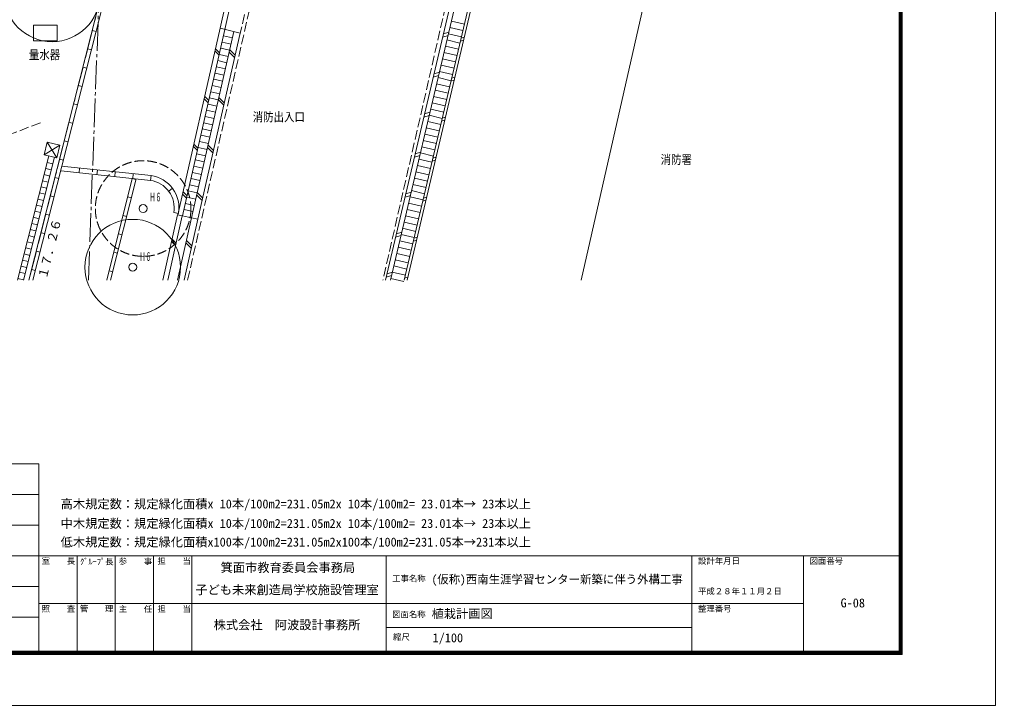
# Model space of a CAD drawing. Units: millimetres, scale not verified. Extents: x -42050 to 42050, y -29700 to 29700.
# Drawn here: x 11420 to 42050, y -29700 to -8176 of the extents above; entities that cross this region are included whole.
import ezdxf
from ezdxf.enums import TextEntityAlignment as Align

# ---------------------------------------------------------------- set-up
doc = ezdxf.new("R2010")
doc.units = ezdxf.units.MM
doc.header["$LTSCALE"] = 100
doc.linetypes.add('CHAIN2', pattern=[12, 9, -1, 1, -1])
doc.linetypes.add('DASHED3', pattern=[4, 3, -1])
for name, color, linetype, lineweight in [('0-1_1-A_HATTI', 6, 'Continuous', 18), ('0-5_1-F_MOJI', 4, 'Continuous', 18), ('0-7_1-H_SIAGE', 7, 'Continuous', 18), ('0-B_1-L_ZATU', 6, 'Continuous', 18), ('2-E_HOJO', 9, 'Continuous', 18)]:
    doc.layers.add(name, color=color, linetype=linetype, lineweight=lineweight)
doc.styles.add('ＭＳ ゴシック', font='')
doc.styles.get('ＭＳ ゴシック').set_extended_font_data('MS Gothic')

msp = doc.modelspace()

# ---------------------------------------------------------------- linework, layer by layer
at = {"layer": '0-1_1-A_HATTI', "linetype": 'DASHED3'}
for p, q in [((16694.5, -16354.7), (19505.2, -4073.9)), ((25327.8, -5414), (22823.8, -16354.7)), ((5455.3, -13969.6), (12098.9, -11405.8))]:
    msp.add_line(p, q, dxfattribs=at)
at = {"layer": '0-1_1-A_HATTI'}
for p, q in [((29049.8, -16354.7), (31591.4, -5140.9)), ((18125.6, -7302.6), (17863.5, -8487.4)), ((17717.7, -8451.9), (17873.4, -7748)), ((25382.3, -8322.8), (24973.4, -8226.6)), ((11853.8, -8849.6), (11853.9, -8349.5)), ((12603.8, -8349.5), (11853.9, -8349.5)), ((12603.8, -8349.5), (12603.8, -8849.6)), ((13704.2, -8518.7), (13820.5, -8548.2)), ((16392.1, -14305.8), (17717.7, -8451.9)), ((16538.4, -14338.9), (17863.5, -8487.4)), ((18147.3, -8556.6), (16816.6, -14398.3)), ((18341.6, -8603.9), (17717.7, -8451.9)), ((24892.8, -8569.3), (24725.6, -8625.2)), ((25335.9, -8519.8), (24927.1, -8423.6)), ((12603.8, -8849.6), (11853.8, -8849.6)), ((18341.6, -8603.9), (17011.6, -14442.7)), ((18102.9, -8751.3), (17825.6, -8688.1)), ((24868.1, -8674.7), (24700.8, -8730.5)), ((25243.3, -8913.7), (24834.5, -8817.5)), ((25289.6, -8716.7), (24880.8, -8620.6)), ((25356.8, -8824.3), (25256.4, -8857.9)), ((25379.1, -8729.5), (25278.7, -8763)), ((13557.8, -9095.6), (13674.1, -9125.1)), ((17681.6, -9290.6), (17556.2, -9164.9)), ((17698.3, -9216.9), (17573, -9091.2)), ((18014.2, -9140.7), (17736.9, -9077.6)), ((18058.6, -8946), (17781.3, -8882.8)), ((18185.1, -9291.3), (18018, -9123.9)), ((25197, -9110.7), (24788.1, -9014.5)), ((17925.5, -9530.2), (17648.2, -9467)), ((17969.9, -9335.5), (17692.5, -9272.3)), ((18168.3, -9364.9), (18001.3, -9197.5)), ((25104.3, -9504.6), (24695.5, -9408.5)), ((25150.7, -9307.6), (24741.8, -9211.5)), ((13411.5, -9672.5), (13527.8, -9702.1)), ((17881.1, -9724.9), (17603.8, -9661.7)), ((25058, -9701.6), (24649.2, -9605.5)), ((17792.4, -10114.4), (17515.1, -10051.2)), ((17836.8, -9919.6), (17559.4, -9856.4)), ((24572.9, -9929.7), (24405.7, -9985.6)), ((24597.7, -9824.4), (24430.4, -9880.2)), ((24965.3, -10095.6), (24556.5, -9999.4)), ((25011.7, -9898.6), (24602.9, -9802.4)), ((25061.6, -10079.4), (24961.2, -10112.9)), ((25083.9, -9984.6), (24983.6, -10018.1)), ((13265, -10249.5), (13381.4, -10279)), ((17748.1, -10309.1), (17470.8, -10245.9)), ((24872.7, -10489.5), (24463.9, -10393.3)), ((24919, -10292.5), (24510.2, -10196.4)), ((17342.7, -10787), (17217.4, -10661.4)), ((17359.4, -10713.3), (17234.1, -10587.7)), ((17659.3, -10698.5), (17382.1, -10635.3)), ((17703.7, -10503.8), (17426.4, -10440.7)), ((17827.8, -10859.7), (17660.8, -10692.3)), ((17844.5, -10786.1), (17677.5, -10618.7)), ((24826.4, -10686.4), (24417.6, -10590.3)), ((13118.7, -10826.4), (13235, -10855.9)), ((17570.7, -11087.9), (17293.3, -11024.8)), ((17615, -10893.2), (17337.7, -10830.1)), ((24733.7, -11080.4), (24324.9, -10984.3)), ((24780, -10883.5), (24371.2, -10787.3)), ((17526.3, -11282.7), (17249, -11219.5)), ((24277.7, -11184.8), (24110.5, -11240.6)), ((24302.5, -11079.4), (24135.2, -11135.3)), ((24687.4, -11277.4), (24278.5, -11181.2)), ((24788.7, -11239.6), (24688.4, -11273.2)), ((12972.3, -11403.3), (13088.7, -11432.9)), ((17437.6, -11672.2), (17160.2, -11609)), ((17481.9, -11477.4), (17204.6, -11414.3)), ((24594.8, -11671.3), (24185.9, -11575.2)), ((24641.1, -11474.4), (24232.2, -11378.2)), ((24766.4, -11334.5), (24666.1, -11367.9)), ((17393.2, -11866.9), (17115.9, -11803.7)), ((24548.4, -11868.3), (24139.6, -11772.1)), ((12190.4, -12416.9), (12291.2, -12019.5)), ((12688.6, -12120.3), (12190.4, -12416.9)), ((12291.2, -12019.5), (12587.8, -12517.7)), ((12291.2, -12019.5), (12688.6, -12120.3)), ((12688.6, -12120.3), (12587.8, -12517.7)), ((12825.9, -11980.2), (12942.2, -12009.7)), ((17003.8, -12283.5), (16878.5, -12157.9)), ((17020.5, -12209.8), (16895.2, -12084.2)), ((17304.5, -12256.3), (17027.2, -12193.2)), ((17348.8, -12061.6), (17071.5, -11998.5)), ((17487.3, -12354.5), (17320.2, -12187.1)), ((17504, -12280.9), (17337, -12113.5)), ((24455.8, -12262.2), (24046.9, -12166.1)), ((24502.1, -12065.3), (24093.2, -11969.1)), ((11358, -16354.7), (12341, -12455.1)), ((11543.6, -16354.7), (12515.5, -12499.4)), ((12587.8, -12517.7), (12190.4, -12416.9)), ((12679.6, -12557.2), (12795.8, -12586.6)), ((17260.1, -12451.1), (16982.8, -12387.9)), ((23982.6, -12439.8), (23815.3, -12495.7)), ((24007.3, -12334.5), (23840.1, -12390.3)), ((24409.5, -12459.2), (24000.6, -12363.1)), ((24493.6, -12494.7), (24393.2, -12528.2)), ((12241.1, -12851.5), (12415.6, -12895.5)), ((12289.3, -12660.1), (12463.9, -12704.1)), ((12742.9, -12779.9), (15549.2, -13075)), ((13304.1, -12838.9), (13288.5, -12988.1)), ((17171.4, -12840.5), (16894.1, -12777.3)), ((17215.8, -12645.8), (16938.5, -12582.6)), ((24316.8, -12853.2), (23907.9, -12757)), ((24363.1, -12656.2), (23954.3, -12560)), ((24471.2, -12589.5), (24370.9, -12623.1)), ((12192.8, -13043), (12367.3, -13087)), ((12533.2, -13134.1), (12649.5, -13163.6)), ((15533.5, -13224.1), (12727.3, -12929)), ((13865.4, -12897.9), (13849.7, -13047.1)), ((14155.9, -16354.7), (14959.1, -13163.8)), ((14426.7, -12957), (14411, -13106.1)), ((14959.1, -13163.8), (15075.5, -13193.1)), ((14988, -13016), (14972.2, -13165.1)), ((15549.2, -13075), (15526.5, -13223.4)), ((17082.7, -13229.9), (16805.4, -13166.8)), ((17127.1, -13035.2), (16849.7, -12972)), ((24224.2, -13247.1), (23815.3, -13151)), ((24270.5, -13050.1), (23861.6, -12954)), ((12096.3, -13425.8), (12270.8, -13469.8)), ((12144.6, -13234.4), (12319.1, -13278.4)), ((15079.7, -13176.5), (14279.6, -16354.7)), ((16216.6, -13466.6), (16102, -13563.8)), ((17038.4, -13424.7), (16761, -13361.5)), ((24177.8, -13444.1), (23769, -13347.9)), ((12048, -13617.2), (12222.6, -13661.2)), ((12386.8, -13711), (12503.1, -13740.5)), ((14813.3, -13743.1), (14929.6, -13772.4)), ((16665, -13780), (16539.6, -13654.3)), ((16681.6, -13706.3), (16556.3, -13580.6)), ((16949.6, -13814.1), (16672.3, -13750.9)), ((16994, -13619.4), (16716.7, -13556.2)), ((17146.7, -13849.3), (16979.7, -13682)), ((17163.5, -13775.7), (16996.5, -13608.3)), ((23687.4, -13694.9), (23520.1, -13750.8)), ((23712.1, -13589.6), (23544.9, -13645.4)), ((24085.2, -13838), (23676.3, -13741.9)), ((24131.5, -13641), (23722.6, -13544.9)), ((24198.4, -13749.8), (24098.1, -13783.3)), ((11951.5, -14000.1), (12126, -14044.1)), ((11999.8, -13808.7), (12174.3, -13852.7)), ((16905.3, -14008.8), (16628, -13945.7)), ((24038.8, -14035), (23630, -13938.9)), ((24176.1, -13844.6), (24075.7, -13878.1)), ((11855, -14382.9), (12029.6, -14426.9)), ((11903.3, -14191.5), (12077.8, -14235.5)), ((12240.4, -14287.9), (12356.7, -14317.4)), ((14667.4, -14322.5), (14783.8, -14351.8)), ((15919.5, -16354.7), (16377.3, -14300.4)), ((16073.2, -16354.7), (16523.2, -14335.5)), ((16259.2, -14235.8), (16406.8, -14262.7)), ((16538.4, -14338.9), (16376.9, -14302.4)), ((16816.6, -14398.3), (16538.4, -14338.9)), ((16860.9, -14203.6), (16583.6, -14140.4)), ((23946.2, -14429), (23537.3, -14332.8)), ((23992.5, -14232), (23583.7, -14135.8)), ((11806.8, -14574.4), (11981.3, -14618.4)), ((16816.6, -14398.3), (16380.5, -16354.7)), ((17011.8, -14441.8), (16585.4, -16354.7)), ((16816.6, -14398.3), (17011.6, -14442.7)), ((23899.8, -14625.9), (23491, -14529.8)), ((11710.2, -14957.2), (11884.8, -15001.3)), ((11758.5, -14765.9), (11933.1, -14809.9)), ((12094, -14864.8), (12210.4, -14894.3)), ((14521.6, -14901.9), (14638, -14931.2)), ((23392.2, -14950), (23225, -15005.9)), ((23416.9, -14844.7), (23249.7, -14900.5)), ((23807.2, -15019.8), (23398.4, -14923.8)), ((23853.5, -14822.9), (23444.7, -14726.7)), ((23903.2, -15004.9), (23802.9, -15038.4)), ((11662, -15148.6), (11836.5, -15192.7)), ((16315.8, -15266.1), (16190.2, -15140.2)), ((16332.3, -15192.2), (16206.6, -15066.3)), ((16809.8, -15347.8), (16642.4, -15179.9)), ((16826.3, -15273.9), (16658.8, -15106)), ((23760.9, -15216.9), (23352, -15120.7)), ((23880.9, -15099.7), (23780.5, -15133.2)), ((11565.5, -15531.6), (11740, -15575.6)), ((11613.7, -15340.1), (11788.2, -15384.1)), ((11947.7, -15441.7), (12064, -15471.2)), ((14375.8, -15481.2), (14492.1, -15510.5)), ((23668.2, -15610.8), (23259.4, -15514.6)), ((23714.5, -15413.8), (23305.7, -15317.7)), ((11469, -15914.4), (11643.5, -15958.4)), ((11517.2, -15723), (11691.8, -15767)), ((23575.6, -16004.7), (23166.7, -15908.6)), ((23621.9, -15807.8), (23213.1, -15711.6)), ((11420.7, -16105.8), (11595.2, -16149.8)), ((11801.3, -16018.6), (11917.6, -16048.2)), ((14230, -16060.6), (14346.3, -16089.9)), ((23097, -16205.1), (22929.8, -16260.9)), ((23121.8, -16099.7), (22954.6, -16155.6)), ((23529.2, -16201.7), (23120.4, -16105.5)), ((11372.4, -16297.3), (11547, -16341.3)), ((23482.9, -16398.7), (23074.1, -16302.6)), ((23608, -16259.9), (23507.7, -16293.5))]:
    msp.add_line(p, q, dxfattribs=at)
at = {"layer": '0-1_1-A_HATTI', "linetype": 'DASHED3'}
msp.add_lwpolyline([(35498.2, 27060.4), (35178.5, 25837.7), (34640.2, 24628.2), (33579, 22967.8), (32580.3, 22029.2), (31522.9, 21300.7), (27879.8, 19015.9), (26273.4, 18072.2), (25307.8, 17460.6), (24550.8, 16690.8), (23985.3, 15727.2), (23607.8, 14638.3), (23131.7, 12893.6), (22859.3, 11695.9), (20211.1, -208.5), (18348.8, -8605.6)], dxfattribs=at)
at = {"layer": '0-1_1-A_HATTI'}
for points in [[(22907.8, -16354.7), (26912.1, 671.8), (28976.7, 9407.4), (29545.3, 10680.8), (30239.8, 11679.1), (31539.6, 12846.3), (32670.5, 13573.3), (36806.7, 15469)], [(23061.9, -16354.7), (27058.1, 637.3), (29119.4, 9359.2), (29676.5, 10606.7), (30353, 11579.2), (31630.9, 12726.6), (32742.7, 13441.3), (36806.7, 15304)], [(36806.7, 14743), (32988.1, 12992.8), (31941.1, 12319.8), (30737.8, 11239.3), (30122.7, 10354.9), (29604.7, 9195.1), (27554.5, 520.4), (23585.7, -16354.7)], [(32944.8, 13072), (31886.3, 12391.6), (30669.9, 11299.3), (30043.9, 10399.3), (29519, 9224.1), (27466.9, 541), (23493.3, -16354.7)], [(16262.8, 1696.1), (13850.6, -7941.8), (11716, -16354.7)], [(11839.8, -16354.7), (13967, -7971.1), (16379.2, 1667)]]:
    msp.add_lwpolyline(points, dxfattribs=at)
for centre, radius in [((15299.9, -14106.7), 125), ((14972.5, -15946.5), 1500), ((14972.5, -15946.5), 125)]:
    msp.add_circle(centre, radius, dxfattribs=at)
for radius in [1015.6, 865.5]:
    msp.add_arc((15407.7, -14080.7), radius, 349.675, 81.991, dxfattribs=at)
at = {"layer": '0-5_1-F_MOJI'}
for p, q in [((39025, -27999.9), (39025, 28000)), ((39050, 28025), (39050, -28025)), ((39075, -28050), (39075, 28050)), ((39100, 28075), (39100, -28075)), ((39125, -28099.9), (39125, 28100)), ((12025, -22112.9), (-39025.1, -22112.9)), ((12025, -22112.9), (12025, -27999.9)), ((-18670.8, -23075.3), (12025, -23075.3)), ((-18670.8, -24037.6), (12025, -24037.6)), ((-18670.8, -25000), (12025, -25000)), ((12025, -25000), (12025, -27999.9)), ((12025, -25000), (39025, -25000)), ((13225, -25000), (13225, -27999.9)), ((13225, -25000), (13225, -27999.9)), ((14425, -25000), (14425, -27999.9)), ((14425, -25000), (14425, -27999.9)), ((15625, -25000), (15625, -27999.9)), ((16825, -25000), (16825, -27999.9)), ((22925, -27999.9), (22925, -25000)), ((32525, -27999.9), (32525, -25000)), ((36025, -27999.9), (36025, -25000)), ((-18670.8, -25962.3), (12025, -25962.3)), ((12025, -26500), (36025, -26500)), ((-18670.8, -26924.7), (12025, -26924.7)), ((22925, -27250), (32525, -27250)), ((-39125, -28099.9), (39125, -28099.9)), ((39100, -28075), (-39100, -28075)), ((-39075, -28049.9), (39075, -28049.9)), ((39050, -28025), (-39050, -28025)), ((-39025, -27999.9), (39025, -27999.9))]:
    msp.add_line(p, q, dxfattribs=at)
at = {"layer": '0-7_1-H_SIAGE', "linetype": 'CHAIN2'}
for p, q in [((13580.8, -16354.7), (13952.7, -6489.3)), ((11716.1, -16354.7), (13813.9, -8086.2))]:
    msp.add_line(p, q, dxfattribs=at)
at = {"layer": '0-7_1-H_SIAGE'}
msp.add_circle((12443.5, -7373.8), 1500, dxfattribs=at)
at = {"layer": '0-B_1-L_ZATU', "color": 3, "linetype": 'DASHED3'}
msp.add_circle((15299.9, -14106.7), 1500, dxfattribs=at)
at = {"layer": '2-E_HOJO'}
msp.add_lwpolyline([(-42050, -29700), (42050, -29700), (42050, 29700), (-42050, 29700)], close=True, dxfattribs=at)

# ---------------------------------------------------------------- texts
at = {"layer": '0-1_1-A_HATTI', "style": 'ＭＳ ゴシック'}
for s, height, width, p in [('量水器', 281.5, 0.85, (11716, -9505.5)), ('消防出入口', 281.5, 0.85, (18742.4, -11456.4)), ('消防署', 281.5, 0.85, (31542.8, -12794.2)), ('Ｈ６', 263.2, 0.5, (15502.2, -13960.8)), ('Ｈ６', 263.2, 0.5, (15186.1, -15827.8))]:
    msp.add_text(s, height=height, dxfattribs=dict(at, width=width)).set_placement(p, align=Align.BOTTOM_LEFT)
at = {"layer": '0-5_1-F_MOJI', "style": 'ＭＳ ゴシック'}
msp.add_text('１７．２６', height=281.5, rotation=76, dxfattribs=at).set_placement((12351, -16355.4), align=Align.BOTTOM_LEFT)
for s, height, p in [('高木規定数：規定緑化面積x 10本/100m2=231.05m2x 10本/100m2= 23.01本→ 23本以上', 281.5, (12711, -23601.2)), ('中木規定数：規定緑化面積x 10本/100m2=231.05m2x 10本/100m2= 23.01本→ 23本以上', 281.5, (12711, -24213.2)), ('低木規定数：規定緑化面積x100本/100m2=231.05m2x100本/100m2=231.05本→231本以上', 281.5, (12711, -24797)), ('室\u3000\u3000長', 187.7, (12115.4, -25315.7)), ('ｸﾞﾙｰﾌﾟ長', 187.7, (13320.9, -25337)), ('参\u3000\u3000事', 187.7, (14535.3, -25324.3)), ('担\u3000\u3000当', 187.7, (15749.2, -25319.8)), ('設計年月日', 187.7, (32715.4, -25315.7)), ('図面番号', 187.7, (36215.4, -25315.7)), ('箕面市教育委員会事務局', 281.5, (17731.7, -25595.3)), ('工事名称', 187.7, (23115.4, -25865.7)), ('(仮称)西南生涯学習センター新築に伴う外構工事', 262.8, (24351.8, -25953.3)), ('子ども未来創造局学校施設管理室', 281.5, (16937.6, -26293.8)), ('平成２８年１１月２日', 187.7, (32715.4, -26265.7)), ('G-08', 281.5, (37188.4, -26706.7)), ('照\u3000\u3000査', 187.7, (12115.4, -26815.7)), ('管\u3000\u3000理', 187.7, (13315.4, -26815.7)), ('主\u3000\u3000任', 187.7, (14535.3, -26824.3)), ('担\u3000\u3000当', 187.7, (15749.2, -26819.8)), ('植栽計画図', 281.5, (24351.8, -27043.9)), ('整理番号', 187.7, (32715.4, -26815.7)), ('図面名称', 187.7, (23115.4, -26990.7)), ('株式会社\u3000阿波設計事務所', 281.5, (17512.5, -27394.4)), ('縮尺', 187.7, (23143.2, -27702.2)), ('1/100', 281.5, (24384.2, -27802.1))]:
    msp.add_text(s, height=height, dxfattribs=at).set_placement(p, align=Align.BOTTOM_LEFT)

doc.saveas('drawing.dxf')
